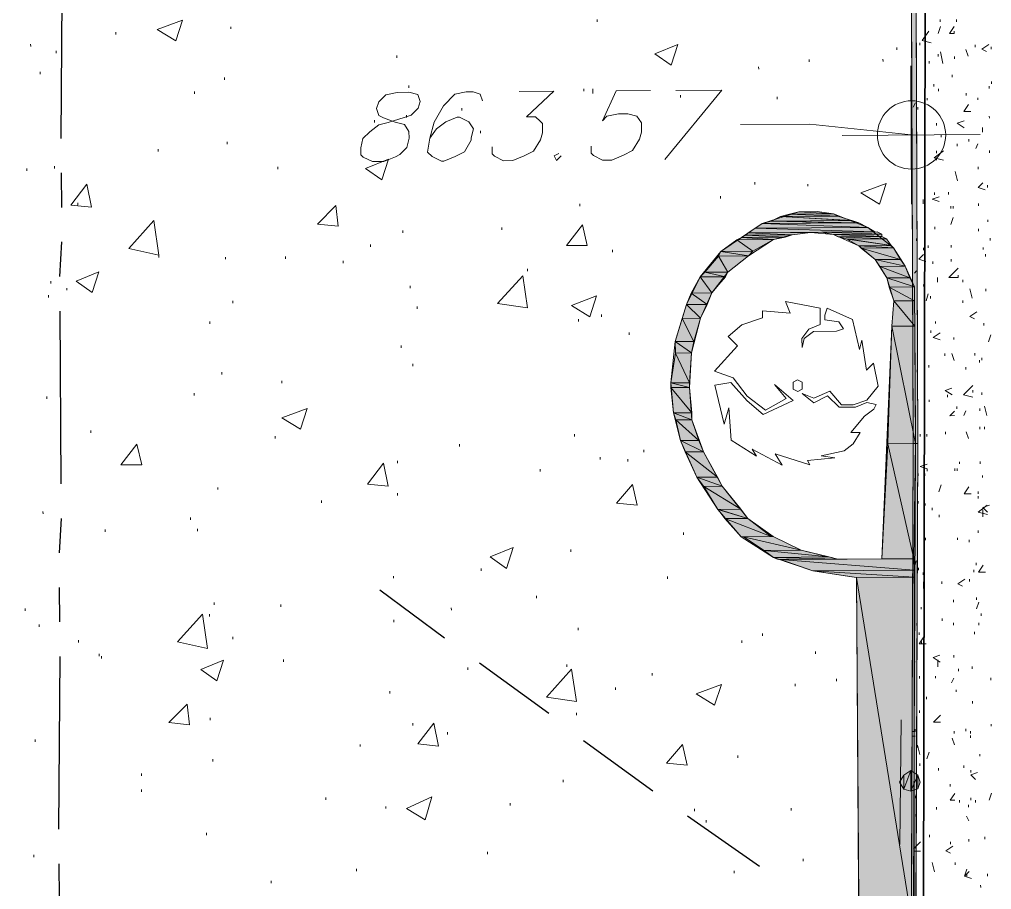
# Model space of a CAD drawing. Header units: inches. Extents: x -5728 to 15181, y 9834 to 15140.
# Drawn here: x 6350.4 to 6688, y 11766 to 12068.3 of the extents above; entities that cross this region are included whole.
import ezdxf

# ---------------------------------------------------------------- set-up
doc = ezdxf.new("R2010")
doc.units = ezdxf.units.IN
doc.header["$MEASUREMENT"] = 0
doc.linetypes.add('IMPORT-DASHEDX2 _4_', pattern=[0.1125, 0.075, -0.0375])
for name, color, linetype, lineweight in [('PDF_Geometry', 1, 'Continuous', 9), ('PDF_Solid Fills', 1, 'Continuous', 9), ('site plan converted for PDF_dwg', 1, 'Continuous', 9)]:
    doc.layers.add(name, color=color, linetype=linetype, lineweight=lineweight)

# ---------------------------------------------------------------- blocks, each defined once
blk = doc.blocks.new('site plan converted for PDF_dwg-1480341-SITE PLAN')
at = {"layer": 'PDF_Solid Fills'}
for points in [[(4530.52, 2041), (4532.12, 2041), (4532.92, 2338.6), (4531.32, 2338.6), (4530.53, 2045.22)], [(4527.32, 1740.2), (4528.92, 1740.2), (4532.12, 2041), (4530.52, 2041), (4527.96, 1799.89)]]:
    blk.add_hatch(color=147, dxfattribs=at).paths.add_polyline_path(points, flags=0)
at = {"layer": 'PDF_Solid Fills', "lineweight": 15}
for points in [[(4484.92, 2120.2), (4504.92, 2120.2), (4488.12, 2121)], [(4488.12, 2121), (4503.32, 2121), (4491.32, 2121.8)], [(4504.92, 2120.2), (4488.12, 2121), (4503.32, 2121)], [(4503.32, 2121), (4491.32, 2121.8), (4497.72, 2121.8)], [(4476.12, 2116.2), (4515.32, 2116.2), (4478.52, 2117.8)], [(4478.52, 2117.8), (4508.92, 2117.88), (4481.72, 2118.6)], [(4515.32, 2116.2), (4478.52, 2117.8), (4512.12, 2117.8)], [(4481.72, 2118.6), (4508.92, 2118.65), (4484.92, 2120.2)], [(4512.12, 2117.8), (4481.72, 2118.6), (4509.72, 2118.6)], [(4509.72, 2118.6), (4484.92, 2120.2), (4504.92, 2120.2), (4508.93, 2118.86)], [(4471.32, 2113), (4486.52, 2113), (4472.92, 2113.8)], [(4472.92, 2113.8), (4488.92, 2113.8), (4473.72, 2114.6)], [(4486.52, 2113), (4472.92, 2113.8), (4488.92, 2113.8)], [(4473.72, 2114.6), (4517.72, 2114.6), (4476.12, 2116.2)], [(4488.92, 2113.8), (4473.72, 2114.6), (4495.32, 2114.6)], [(4517.72, 2114.6), (4476.12, 2116.2), (4515.32, 2116.2)], [(4503.32, 2113.8), (4520.12, 2113.8), (4499.32, 2114.6)], [(4520.12, 2113.8), (4499.32, 2114.6), (4518.52, 2114.6)], [(4504.92, 2113), (4520.12, 2113), (4503.32, 2113.8)], [(4520.12, 2113), (4503.32, 2113.8), (4520.12, 2113.8)], [(4464.12, 2108.2), (4475.32, 2108.2), (4469.72, 2112.2)], [(4469.72, 2112.2), (4482.52, 2112.2), (4471.32, 2113)], [(4475.32, 2108.2), (4469.72, 2112.2), (4482.52, 2112.2)], [(4482.52, 2112.2), (4471.32, 2113), (4486.52, 2113)], [(4508.12, 2112.2), (4521.72, 2112.2), (4504.92, 2113)], [(4521.72, 2112.2), (4504.92, 2113), (4520.12, 2113)], [(4512.12, 2109.8), (4523.32, 2109.8), (4508.12, 2112.2), (4508.88, 2111.74)], [(4523.32, 2109.8), (4508.88, 2112.2), (4521.72, 2112.2)], [(4463.32, 2106.6), (4473.72, 2106.6), (4464.12, 2108.2), (4463.44, 2106.83)], [(4473.72, 2106.6), (4464.12, 2108.2), (4475.32, 2108.2)], [(4512.92, 2109), (4524.12, 2109), (4512.12, 2109.8)], [(4524.12, 2109), (4512.12, 2109.8), (4523.32, 2109.8)], [(4517.72, 2105), (4526.52, 2105), (4512.92, 2109)], [(4526.52, 2105), (4512.92, 2109), (4524.12, 2109)], [(4458.52, 2101), (4466.52, 2101), (4463.32, 2106.6)], [(4466.52, 2101), (4463.43, 2106.6), (4473.72, 2106.6)], [(4519.32, 2102.6), (4528.12, 2102.6), (4517.72, 2105)], [(4528.12, 2102.6), (4517.72, 2105), (4526.52, 2105)], [(4456.92, 2099.4), (4465.72, 2099.4), (4458.52, 2101)], [(4465.72, 2099.4), (4458.52, 2101), (4466.52, 2101)], [(4521.72, 2098.6), (4529.72, 2098.6), (4519.32, 2102.6)], [(4529.72, 2098.6), (4519.32, 2102.6), (4528.12, 2102.6)], [(4453.72, 2093.8), (4460.92, 2093.8), (4456.92, 2099.4)], [(4460.92, 2093.8), (4456.92, 2099.4), (4465.72, 2099.4), (4463.37, 2096.65)], [(4522.52, 2095.4), (4531.32, 2095.4), (4521.72, 2098.6)], [(4531.32, 2095.4), (4521.72, 2098.6), (4529.72, 2098.6)], [(4452.12, 2089.8), (4459.32, 2089.8), (4453.72, 2093.8)], [(4459.32, 2089.8), (4453.72, 2093.8), (4460.92, 2093.8)], [(4524.12, 2090.6), (4531.32, 2090.6), (4522.52, 2095.4)], [(4531.32, 2090.6), (4522.52, 2095.4), (4531.32, 2095.4)], [(4523.32, 2081.8), (4531.32, 2081.8), (4524.12, 2090.6)], [(4531.32, 2081.8), (4524.12, 2090.6), (4531.32, 2090.6)], [(4450.52, 2085), (4456.92, 2085), (4452.12, 2089.8)], [(4456.92, 2085), (4452.12, 2089.8), (4459.32, 2089.8)], [(4448.12, 2077), (4454.52, 2077), (4450.52, 2085)], [(4454.52, 2077), (4450.52, 2085), (4456.92, 2085)], [(4521.72, 2041), (4531.32, 2041), (4523.32, 2081.8), (4521.89, 2045.28)], [(4531.32, 2041), (4523.32, 2081.8), (4531.32, 2081.8), (4531.32, 2045.21)], [(4448.12, 2073), (4453.72, 2073), (4448.12, 2077)], [(4453.72, 2073), (4448.12, 2077), (4454.52, 2077)], [(4446.52, 2062.6), (4452.92, 2062.6), (4448.12, 2073)], [(4452.92, 2062.6), (4448.12, 2073), (4453.72, 2073)], [(4446.52, 2061), (4452.92, 2061), (4446.52, 2062.6)], [(4452.92, 2061), (4446.52, 2062.6), (4452.92, 2062.6)], [(4447.32, 2052.2), (4453.72, 2052.2), (4446.52, 2061)], [(4453.72, 2052.2), (4446.52, 2061), (4452.92, 2061)], [(4448.12, 2049.8), (4453.72, 2049.8), (4447.32, 2052.2)], [(4453.72, 2049.8), (4447.32, 2052.2), (4453.72, 2052.2)], [(4449.72, 2042.6), (4456.12, 2042.6), (4448.12, 2049.8), (4449.02, 2045.76)], [(4456.12, 2042.6), (4448.12, 2049.8), (4453.72, 2049.8), (4455.08, 2045.72)], [(4451.32, 2038.6), (4457.72, 2038.6), (4449.72, 2042.6)], [(4457.72, 2038.6), (4449.72, 2042.6), (4456.12, 2042.6)], [(4519.32, 2001), (4530.52, 2001), (4521.72, 2041)], [(4530.52, 2001), (4521.72, 2041), (4531.32, 2041)], [(4455.32, 2029.8), (4462.52, 2029.8), (4451.32, 2038.6)], [(4462.52, 2029.8), (4451.32, 2038.6), (4457.72, 2038.6)], [(4457.72, 2026.6), (4464.12, 2026.6), (4455.32, 2029.8)], [(4464.12, 2026.6), (4455.32, 2029.8), (4462.52, 2029.8), (4462.92, 2029.01)], [(4462.52, 2018.6), (4470.52, 2018.6), (4457.72, 2026.6)], [(4470.52, 2018.6), (4457.72, 2026.6), (4464.12, 2026.6)], [(4464.92, 2015.4), (4472.92, 2015.4), (4462.52, 2018.6), (4462.84, 2018.17)], [(4472.92, 2015.4), (4462.85, 2018.6), (4470.52, 2018.6)], [(4470.52, 2009), (4480.92, 2009), (4464.92, 2015.4)], [(4480.92, 2009), (4464.92, 2015.4), (4472.92, 2015.4)], [(4478.52, 2004.2), (4491.32, 2004.2), (4471.32, 2009)], [(4491.32, 2004.2), (4471.32, 2009), (4481.72, 2009)], [(4481.72, 2001.8), (4500.92, 2001.8), (4478.52, 2004.2)], [(4500.92, 2001.8), (4478.52, 2004.2), (4491.32, 2004.2)], [(4483.32, 2001), (4504.12, 2001), (4481.72, 2001.8)], [(4504.12, 2001), (4481.72, 2001.8), (4500.92, 2001.8)], [(4495.32, 1997), (4530.52, 1997), (4484.12, 2001)], [(4530.52, 1997), (4484.12, 2001), (4530.52, 2001)], [(4510.52, 1994.6), (4530.52, 1994.6), (4495.32, 1997), (4508.1, 1994.98)], [(4530.52, 1994.6), (4495.32, 1997), (4530.52, 1997)], [(4510.52, 1869.8), (4529.72, 1869.8), (4510.52, 1994.6), (4510.52, 1881.79)], [(4529.72, 1869.8), (4510.52, 1994.6), (4530.52, 1994.6), (4529.8, 1881.66)], [(4526.52, 1921), (4526.52, 1925.8), (4524.92, 1923.4)], [(4528.92, 1920.2), (4528.92, 1927.4), (4526.52, 1921)], [(4526.52, 1921), (4526.52, 1925.8), (4528.92, 1927.4)], [(4528.92, 1920.2), (4528.92, 1927.4), (4531.32, 1925.8)], [(4528.92, 1920.2), (4531.32, 1921), (4531.32, 1925.8)], [(4531.32, 1921), (4531.32, 1925.8), (4532.12, 1923.4)]]:
    blk.add_hatch(color=155, dxfattribs=at).paths.add_polyline_path(points, flags=0)
at = {"layer": 'PDF_Geometry', "color": 165, "lineweight": 25}
for p, q in [((4235.32, 2149), (4236.12, 2209)), ((4235.32, 2125), (4235.32, 2137)), ((4234.52, 2101), (4235.32, 2113)), ((4234.52, 2029), (4234.52, 2089)), ((4233.72, 2005), (4234.52, 2017)), ((4233.72, 1981), (4233.72, 1993)), ((4344.92, 1991.4), (4367.32, 1974.6)), ((4232.92, 1909), (4233.72, 1969)), ((4379.32, 1965.8), (4403.32, 1948.2)), ((4415.32, 1938.6), (4439.32, 1921)), ((4451.32, 1912.2), (4476.12, 1894.6)), ((4232.92, 1885), (4232.92, 1897))]:
    blk.add_line(p, q, dxfattribs=at)
at = {"layer": 'PDF_Geometry', "color": 155, "lineweight": 15}
for p, q in [((4421.72, 2189), (4421.72, 2188.2)), ((4540.92, 2188.2), (4540.92, 2187.4)), ((4546.52, 2188.2), (4546.52, 2187.4)), ((4254.52, 2185.8), (4254.52, 2185)), ((4294.52, 2187.4), (4294.52, 2186.6)), ((4540.12, 2183.4), (4540.92, 2185.8)), ((4224.92, 2181.8), (4224.92, 2181)), ((4233.72, 2179.4), (4233.72, 2178.6)), ((4525.72, 2178.6), (4525.72, 2177.8)), ((4533.72, 2180.2), (4533.72, 2179.4)), ((4552.92, 2179.4), (4552.92, 2178.6)), ((4558.52, 2178.6), (4558.52, 2177.8)), ((4352.12, 2177), (4352.12, 2176.2)), ((4495.32, 2174.6), (4495.32, 2173.8)), ((4520.92, 2174.6), (4520.92, 2173.8)), ((4540.12, 2176.2), (4540.12, 2175.4)), ((4541.72, 2173), (4540.92, 2177)), ((4545.72, 2175.4), (4545.72, 2174.6)), ((4550.52, 2175.4), (4549.72, 2177.8)), ((4228.12, 2172.2), (4228.12, 2171.4)), ((4477.72, 2172.2), (4477.72, 2171.4)), ((4530.52, 2124.2), (4530.52, 2172.2)), ((4536.92, 2173.8), (4536.92, 2173)), ((4292.12, 2169.8), (4292.12, 2169)), ((4544.92, 2169), (4544.92, 2168.2)), ((4281.72, 2165), (4281.72, 2164.2)), ((4356.12, 2166.6), (4356.12, 2165.8)), ((4416.92, 2165), (4416.92, 2164.2)), ((4538.52, 2165.8), (4538.52, 2165)), ((4557.72, 2165), (4557.72, 2164.2)), ((4558.52, 2166.6), (4558.52, 2165.8)), ((4450.52, 2162.6), (4450.52, 2161.8)), ((4484.12, 2161.8), (4484.12, 2161)), ((4536.12, 2161), (4536.12, 2160.2)), ((4540.12, 2164.2), (4540.12, 2163.4)), ((4549.72, 2162.6), (4549.72, 2161.8)), ((4553.72, 2161), (4553.72, 2160.2)), ((4374.52, 2158.6), (4374.52, 2157.8)), ((4531.32, 2157.8), (4532.12, 2159.4)), ((4532.92, 2157.8), (4532.92, 2157)), ((4344.12, 2154.6), (4344.12, 2153.8)), ((4355.32, 2156.2), (4355.32, 2155.4)), ((4557.72, 2154.6), (4557.72, 2153.8)), ((4539.32, 2152.2), (4539.32, 2151.4)), ((4380.92, 2150.6), (4380.92, 2149.8)), ((4506.52, 2148.2), (4554.52, 2148.2)), ((4540.92, 2148.2), (4540.92, 2147.4)), ((4555.32, 2149), (4555.32, 2150.6)), ((4268.92, 2145), (4268.92, 2144.2)), ((4292.92, 2147.4), (4292.92, 2146.6)), ((4546.52, 2145), (4546.52, 2144.2)), ((4550.52, 2146.6), (4550.52, 2145.8)), ((4552.92, 2143.4), (4553.72, 2145)), ((4539.32, 2142.6), (4539.32, 2141.8)), ((4557.72, 2142.6), (4557.72, 2141.8)), ((4223.32, 2138.6), (4223.32, 2137.8)), ((4232.92, 2139.4), (4232.92, 2138.6)), ((4310.52, 2138.6), (4310.52, 2137.8)), ((4539.32, 2140.2), (4539.32, 2139.4)), ((4546.52, 2132.2), (4545.72, 2135.4)), ((4553.72, 2137), (4553.72, 2136.2)), ((4476.12, 2132.2), (4476.12, 2131.4)), ((4494.52, 2131.4), (4494.52, 2130.6)), ((4556.92, 2130.6), (4556.92, 2129.8)), ((4464.12, 2127.4), (4464.12, 2126.6)), ((4538.52, 2128.2), (4538.52, 2127.4)), ((4543.32, 2128.2), (4543.32, 2127.4)), ((4240.92, 2126.6), (4240.92, 2125.8)), ((4415.32, 2125), (4415.32, 2124.2)), ((4534.52, 2124.2), (4534.52, 2125.8)), ((4553.72, 2124.2), (4553.72, 2123.4)), ((4544.12, 2123.4), (4544.12, 2122.6)), ((4544.92, 2123.4), (4544.92, 2122.6)), ((4544.12, 2117), (4544.92, 2119.4)), ((4556.92, 2118.6), (4556.92, 2117.8)), ((4353.72, 2116.2), (4353.72, 2115.4)), ((4388.12, 2117), (4388.12, 2116.2)), ((4538.52, 2116.2), (4538.52, 2115.4)), ((4553.72, 2115.4), (4553.72, 2114.6)), ((4342.52, 2111.4), (4342.52, 2110.6)), ((4532.12, 2112.2), (4532.12, 2111.4)), ((4557.72, 2112.2), (4557.72, 2111.4)), ((4292.12, 2107.4), (4292.12, 2106.6)), ((4312.92, 2107.4), (4312.92, 2106.6)), ((4426.52, 2109), (4426.52, 2108.2)), ((4534.52, 2109), (4534.52, 2108.2)), ((4536.12, 2109.8), (4536.12, 2109)), ((4544.12, 2109.8), (4544.12, 2109)), ((4555.32, 2109), (4555.32, 2108.2)), ((4332.92, 2105.8), (4332.92, 2105)), ((4537.72, 2104.2), (4537.72, 2103.4)), ((4544.12, 2105), (4544.12, 2104.2)), ((4556.12, 2106.6), (4556.12, 2105.8)), ((4396.92, 2102.6), (4396.92, 2101.8)), ((4531.32, 2100.2), (4532.12, 2101)), ((4231.32, 2099.4), (4231.32, 2098.6)), ((4236.92, 2097), (4236.92, 2096.2)), ((4356.12, 2097), (4356.12, 2096.2)), ((4539.32, 2097), (4539.32, 2098.6)), ((4548.12, 2097.8), (4548.12, 2097)), ((4230.52, 2094.6), (4230.52, 2093.8)), ((4534.52, 2096.2), (4534.52, 2095.4)), ((4551.32, 2091.4), (4550.52, 2094.6)), ((4556.12, 2094.6), (4556.12, 2093.8)), ((4294.52, 2092.2), (4294.52, 2091.4)), ((4535.32, 2090.6), (4536.12, 2093)), ((4536.92, 2092.2), (4536.92, 2091.4)), ((4548.12, 2090.6), (4548.12, 2089.8)), ((4358.52, 2089.8), (4358.52, 2089)), ((4286.52, 2085), (4286.52, 2084.2)), ((4414.52, 2085), (4414.52, 2084.2)), ((4422.52, 2086.6), (4422.52, 2085.8)), ((4538.52, 2083.4), (4538.52, 2082.6)), ((4432.12, 2080.2), (4432.12, 2079.4)), ((4536.92, 2080.2), (4536.92, 2079.4)), ((4555.32, 2082.6), (4555.32, 2081.8)), ((4544.92, 2077.8), (4544.92, 2077)), ((4556.92, 2076.2), (4557.72, 2078.6)), ((4352.92, 2076.2), (4352.92, 2075.4)), ((4356.92, 2069.8), (4356.92, 2069)), ((4541.72, 2072.2), (4541.72, 2071.4)), ((4544.92, 2069.8), (4544.12, 2072.2)), ((4552.12, 2072.2), (4552.12, 2071.4)), ((4553.72, 2069.8), (4553.72, 2069)), ((4554.52, 2070.6), (4554.52, 2069.8)), ((4290.52, 2067.4), (4290.52, 2066.6)), ((4532.12, 2066.6), (4532.12, 2065.8)), ((4536.12, 2068.2), (4536.12, 2067.4)), ((4548.92, 2067.4), (4548.92, 2066.6)), ((4311.32, 2064.2), (4311.32, 2063.4)), ((4280.92, 2060.2), (4280.92, 2059.4)), ((4229.72, 2059.4), (4229.72, 2058.6)), ((4542.52, 2057.8), (4542.52, 2057)), ((4551.32, 2059.4), (4551.32, 2058.6)), ((4554.52, 2058.6), (4554.52, 2057.8)), ((4534.52, 2053.8), (4534.52, 2053)), ((4536.12, 2056.2), (4536.12, 2055.4)), ((4545.72, 2053.8), (4545.72, 2053)), ((4553.72, 2053), (4553.72, 2052.2)), ((4556.12, 2050.6), (4555.32, 2053.8)), ((4548.12, 2050.6), (4548.92, 2052.2)), ((4244.92, 2047.4), (4244.92, 2046.6)), ((4553.72, 2046.6), (4553.72, 2045.8)), ((4555.32, 2046.6), (4555.32, 2045.8)), ((4308.92, 2045), (4308.92, 2044.2)), ((4412.92, 2045), (4412.92, 2044.2)), ((4532.92, 2044.2), (4532.92, 2043.4)), ((4535.32, 2044.2), (4535.32, 2043.4)), ((4541.72, 2045), (4541.72, 2044.2)), ((4549.72, 2042.6), (4548.92, 2045)), ((4372.92, 2041.8), (4372.92, 2041)), ((4436.92, 2039.4), (4436.92, 2038.6)), ((4351.32, 2036.2), (4351.32, 2035.4)), ((4421.72, 2037), (4421.72, 2036.2)), ((4431.32, 2036.2), (4431.32, 2035.4)), ((4400.92, 2033), (4400.92, 2032.2)), ((4546.52, 2034.6), (4546.52, 2033.8)), ((4553.72, 2034.6), (4553.72, 2033.8)), ((4532.12, 2030.6), (4532.12, 2029.8)), ((4534.52, 2030.6), (4534.52, 2029.8)), ((4544.92, 2032.2), (4544.92, 2031.4)), ((4545.72, 2032.2), (4545.72, 2031.4)), ((4554.52, 2029.8), (4554.52, 2029)), ((4288.92, 2027.4), (4288.92, 2026.6)), ((4539.32, 2024.2), (4540.12, 2026.6)), ((4324.92, 2022.6), (4324.92, 2021.8)), ((4351.32, 2025), (4351.32, 2024.2)), ((4552.92, 2024.2), (4552.92, 2023.4)), ((4552.92, 2022.6), (4552.92, 2021.8)), ((4228.12, 2019.4), (4228.12, 2018.6)), ((4532.12, 2021), (4532.12, 2020.2)), ((4534.52, 2020.2), (4534.52, 2019.4)), ((4279.32, 2017), (4279.32, 2016.2)), ((4536.92, 2018.6), (4536.92, 2017.8)), ((4539.32, 2016.2), (4539.32, 2015.4)), ((4554.52, 2015.4), (4554.52, 2017.8)), ((4249.72, 2013), (4249.72, 2012.2)), ((4281.72, 2013), (4281.72, 2012.2)), ((4450.52, 2010.6), (4450.52, 2009.8)), ((4552.92, 2010.6), (4552.92, 2009.8)), ((4534.52, 2008.2), (4534.52, 2007.4)), ((4545.72, 2008.2), (4545.72, 2007.4)), ((4549.72, 2007.4), (4549.72, 2006.6)), ((4411.32, 2005), (4411.32, 2004.2)), ((4530.52, 1997.8), (4531.32, 2000.2)), ((4552.12, 1999.4), (4552.12, 1998.6)), ((4349.72, 1996.2), (4349.72, 1995.4)), ((4380.12, 1998.6), (4380.12, 1997.8)), ((4532.12, 1997.8), (4532.12, 1997)), ((4533.72, 1996.2), (4533.72, 1995.4)), ((4551.32, 1997), (4551.32, 1996.2)), ((4444.92, 1995.4), (4444.92, 1994.6)), ((4533.72, 1990.6), (4533.72, 1993)), ((4549.72, 1993.8), (4549.72, 1993)), ((4399.32, 1989), (4399.32, 1988.2)), ((4221.72, 1985.8), (4221.72, 1985)), ((4287.32, 1987.4), (4287.32, 1986.6)), ((4310.52, 1986.6), (4310.52, 1985.8)), ((4544.12, 1986.6), (4544.12, 1985.8)), ((4552.12, 1987.4), (4552.12, 1986.6)), ((4552.12, 1983.4), (4552.92, 1985.8)), ((4285.72, 1983.4), (4285.72, 1982.6)), ((4369.72, 1985), (4369.72, 1984.2)), ((4532.92, 1984.2), (4532.92, 1983.4)), ((4226.52, 1980.2), (4226.52, 1979.4)), ((4349.72, 1981), (4349.72, 1980.2)), ((4531.32, 1978.6), (4531.32, 1977.8)), ((4540.12, 1980.2), (4540.12, 1979.4)), ((4544.12, 1978.6), (4544.12, 1977.8)), ((4552.92, 1978.6), (4552.92, 1977.8)), ((4553.72, 1981.8), (4553.72, 1981)), ((4293.72, 1975.4), (4293.72, 1974.6)), ((4413.72, 1977.8), (4413.72, 1977)), ((4477.72, 1975.4), (4477.72, 1974.6)), ((4532.12, 1975.4), (4532.12, 1974.6)), ((4551.32, 1975.4), (4551.32, 1974.6)), ((4240.12, 1974.6), (4240.12, 1973.8)), ((4470.52, 1973), (4470.52, 1972.2)), ((4532.92, 1972.2), (4532.92, 1971.4)), ((4247.32, 1969.8), (4247.32, 1969)), ((4248.12, 1969), (4248.12, 1968.2)), ((4496.12, 1969), (4496.12, 1968.2)), ((4311.32, 1967.4), (4311.32, 1966.6)), ((4530.52, 1965.8), (4530.52, 1965)), ((4538.52, 1963.4), (4538.52, 1965.8)), ((4544.12, 1967.4), (4544.12, 1966.6)), ((4375.32, 1964.2), (4375.32, 1963.4)), ((4409.72, 1965), (4409.72, 1964.2)), ((4439.32, 1961.8), (4439.32, 1961)), ((4545.72, 1962.6), (4545.72, 1961.8)), ((4550.52, 1963.4), (4550.52, 1962.6)), ((4503.32, 1959.4), (4503.32, 1958.6)), ((4532.12, 1960.2), (4532.12, 1959.4)), ((4537.72, 1960.2), (4537.72, 1959.4)), ((4543.32, 1957.8), (4544.12, 1959.4)), ((4556.92, 1959.4), (4556.92, 1958.6)), ((4348.12, 1956.2), (4348.12, 1955.4)), ((4426.52, 1957), (4426.52, 1956.2)), ((4488.92, 1957.8), (4488.92, 1957)), ((4544.92, 1955.4), (4544.92, 1954.6)), ((4534.52, 1953), (4534.52, 1952.2)), ((4550.52, 1951.4), (4550.52, 1950.6)), ((4285.72, 1947.4), (4285.72, 1946.6)), ((4356.12, 1945), (4356.12, 1944.2)), ((4412.92, 1948.2), (4412.92, 1947.4)), ((4524.92, 1901.8), (4525.72, 1945)), ((4532.12, 1948.2), (4532.12, 1947.4)), ((4368.12, 1941.8), (4368.12, 1941)), ((4548.12, 1941.8), (4548.12, 1941)), ((4556.92, 1943.4), (4556.92, 1942.6)), ((4224.92, 1940.2), (4224.92, 1939.4)), ((4529.72, 1939.4), (4530.52, 1939.4)), ((4544.12, 1936.2), (4543.32, 1938.6)), ((4544.12, 1941), (4544.12, 1940.2)), ((4549.72, 1941), (4549.72, 1940.2)), ((4549.72, 1939.4), (4549.72, 1938.6)), ((4337.72, 1937.8), (4337.72, 1937)), ((4286.52, 1933), (4286.52, 1932.2)), ((4468.92, 1933), (4468.92, 1932.2)), ((4534.52, 1931.4), (4535.32, 1933.8)), ((4552.92, 1933), (4552.92, 1932.2)), ((4261.72, 1928.2), (4261.72, 1927.4)), ((4532.12, 1929.8), (4532.12, 1929)), ((4538.52, 1928.2), (4538.52, 1927.4)), ((4547.32, 1929), (4547.32, 1928.2)), ((4408.12, 1925), (4408.12, 1924.2)), ((4549.72, 1927.4), (4549.72, 1926.6)), ((4261.72, 1922.6), (4261.72, 1921.8)), ((4531.32, 1924.2), (4531.32, 1923.4)), ((4542.52, 1922.6), (4542.52, 1921.8)), ((4325.72, 1919.4), (4325.72, 1918.6)), ((4530.52, 1918.6), (4530.52, 1917.8)), ((4556.12, 1917), (4556.92, 1919.4)), ((4346.52, 1916.2), (4346.52, 1915.4)), ((4389.72, 1917), (4389.72, 1916.2)), ((4453.72, 1914.6), (4453.72, 1913.8)), ((4487.32, 1914.6), (4487.32, 1913.8)), ((4537.72, 1914.6), (4537.72, 1913.8)), ((4545.72, 1917), (4545.72, 1916.2)), ((4548.92, 1915.4), (4548.92, 1914.6)), ((4549.72, 1917.8), (4549.72, 1917)), ((4551.32, 1917), (4551.32, 1916.2)), ((4530.52, 1912.2), (4530.52, 1911.4)), ((4548.92, 1909.8), (4548.12, 1911.4)), ((4457.72, 1910.6), (4457.72, 1909.8)), ((4284.12, 1907.4), (4284.12, 1906.6)), ((4535.32, 1905), (4535.32, 1904.2)), ((4529.72, 1900.2), (4532.12, 1902.6)), ((4530.52, 1901), (4530.52, 1900.2)), ((4542.52, 1902.6), (4542.52, 1901.8)), ((4548.92, 1903.4), (4548.92, 1902.6)), ((4554.52, 1904.2), (4554.52, 1903.4)), ((4224.12, 1900.2), (4224.12, 1899.4)), ((4381.72, 1900.2), (4381.72, 1899.4)), ((4529.72, 1899.4), (4532.12, 1899.4)), ((4336.12, 1894.6), (4336.12, 1893.8)), ((4491.32, 1897), (4491.32, 1896.2)), ((4536.92, 1892.2), (4536.12, 1895.4)), ((4544.12, 1895.4), (4544.12, 1894.6)), ((4467.32, 1893), (4467.32, 1892.2)), ((4547.32, 1890.6), (4548.12, 1893)), ((4548.12, 1891.4), (4548.12, 1890.6)), ((4555.32, 1891.4), (4555.32, 1890.6)), ((4306.52, 1890.6), (4306.52, 1889.8)), ((4529.72, 1889), (4529.72, 1888.2)), ((4532.92, 1888.2), (4532.92, 1887.4)), ((4552.92, 1887.4), (4552.92, 1886.6))]:
    blk.add_line(p, q, dxfattribs=at)
at = {"layer": 'PDF_Geometry', "color": 157, "lineweight": 35, "flags": 128}
blk.add_lwpolyline([(1834.52, 362.6), (4520.12, 325), (4553.72, 4365.8), (4155.32, 4561), (679.32, 1833.8)], close=True, dxfattribs=at)
at = {"layer": 'PDF_Geometry', "color": 147, "flags": 128}
for points in [[(4530.52, 2041), (4532.12, 2041), (4532.92, 2338.6), (4531.32, 2338.6)], [(4527.32, 1740.2), (4528.92, 1740.2), (4532.12, 2041), (4530.52, 2041)]]:
    blk.add_lwpolyline(points, close=True, dxfattribs=at)
at = {"layer": 'PDF_Geometry', "color": 155, "lineweight": 15, "flags": 128}
for points in [[(4277.72, 2189.8), (4275.32, 2182.6), (4268.92, 2186.6)], [(4449.72, 2180.2), (4447.32, 2173), (4441.72, 2177)], [(4352.12, 2164.2), (4348.12, 2163.4), (4345.72, 2161), (4344.92, 2158.6), (4345.72, 2156.2), (4347.32, 2155.4), (4351.32, 2153.8), (4354.52, 2153), (4356.12, 2150.6), (4356.12, 2148.2), (4355.32, 2145), (4352.92, 2142.6), (4351.32, 2141.8), (4347.32, 2140.2), (4343.32, 2140.2), (4340.12, 2141.8), (4339.32, 2142.6), (4339.32, 2145), (4340.12, 2148.2), (4342.52, 2150.6), (4345.72, 2153), (4348.92, 2153.8), (4354.52, 2155.4), (4356.92, 2156.2), (4359.32, 2158.6), (4360.12, 2161), (4359.32, 2163.4), (4356.12, 2164.2)], [(4348.92, 2141), (4346.52, 2133.8), (4340.92, 2137.8)], [(4244.12, 2133), (4245.72, 2125), (4238.52, 2125.8)], [(4521.72, 2131.4), (4519.32, 2124.2), (4512.92, 2128.2)], [(4330.52, 2125), (4331.32, 2117.8), (4324.12, 2118.6)], [(4416.12, 2117.8), (4417.72, 2110.6), (4410.52, 2110.6)], [(4523.32, 2081.8), (4524.12, 2090.6), (4521.72, 2098.6), (4517.72, 2105), (4512.12, 2109.8), (4503.32, 2113.8), (4495.32, 2114.6), (4488.92, 2113.8), (4482.52, 2112.2), (4473.72, 2106.6), (4466.52, 2101), (4460.92, 2093.8), (4456.92, 2085), (4453.72, 2073), (4452.92, 2061), (4453.72, 2049.8), (4457.72, 2038.6), (4464.12, 2026.6), (4472.92, 2015.4), (4481.72, 2009), (4491.32, 2004.2), (4504.12, 2001), (4519.32, 2001)], [(4248.12, 2102.6), (4245.72, 2095.4), (4240.12, 2099.4)], [(4396.92, 2089), (4386.52, 2090.6), (4395.32, 2100.2)], [(4420.92, 2093), (4418.52, 2085.8), (4412.12, 2089.8)], [(4503.32, 2036.2), (4498.52, 2037), (4506.52, 2038.6), (4509.72, 2041), (4512.12, 2045), (4508.92, 2045), (4513.72, 2050.6), (4516.92, 2053), (4517.72, 2054.6), (4514.52, 2055.4), (4510.52, 2053.8), (4504.92, 2053.8), (4500.92, 2057.8), (4496.12, 2055.4), (4492.12, 2058.6), (4496.12, 2057), (4501.72, 2059.4), (4505.72, 2054.6), (4509.72, 2054.6), (4514.52, 2056.2), (4518.52, 2061), (4516.92, 2069), (4514.52, 2066.6), (4512.92, 2077), (4512.12, 2073.8), (4509.72, 2084.2), (4500.92, 2088.2), (4500.12, 2085.8), (4500.12, 2084.2), (4504.92, 2083.4), (4506.52, 2081), (4504.12, 2080.2), (4496.12, 2080.2), (4492.92, 2077.8), (4492.12, 2074.6), (4492.12, 2077.8), (4494.52, 2081), (4498.52, 2082.6), (4498.52, 2088.2), (4486.52, 2090.6), (4488.12, 2086.6), (4478.52, 2087.4), (4478.52, 2085), (4471.32, 2082.6), (4466.52, 2078.6), (4469.72, 2075.4), (4461.72, 2066.6), (4468.12, 2064.2), (4472.92, 2057.8), (4479.32, 2053), (4486.52, 2057), (4482.52, 2061.8), (4488.92, 2056.2), (4478.52, 2051.4), (4472.92, 2056.2), (4467.32, 2062.6), (4461.72, 2061.8), (4464.92, 2048.2), (4466.52, 2053.8), (4467.32, 2042.6), (4476.12, 2037), (4474.52, 2039.4), (4484.92, 2033.8), (4482.52, 2037.8), (4494.52, 2033.8), (4493.72, 2035.4)], [(4492.12, 2061), (4492.12, 2062.6), (4490.52, 2063.4), (4488.92, 2062.6), (4488.92, 2060.2), (4490.52, 2059.4), (4492.12, 2060.2)], [(4320.12, 2054.6), (4317.72, 2047.4), (4311.32, 2051.4)], [(4260.92, 2042.6), (4262.52, 2035.4), (4255.32, 2035.4)], [(4346.52, 2035.4), (4348.12, 2027.4), (4340.92, 2028.2)], [(4432.92, 2027.4), (4434.52, 2020.2), (4427.32, 2021)], [(4391.32, 2005.8), (4388.92, 1998.6), (4383.32, 2002.6)], [(4540.12, 1992.2), (4540.12, 1993)], [(4284.92, 1971.4), (4274.52, 1973.8), (4283.32, 1983.4)], [(4290.52, 1967.4), (4288.12, 1960.2), (4282.52, 1964.2)], [(4412.92, 1952.2), (4402.52, 1953.8), (4411.32, 1963.4)], [(4463.32, 1957.8), (4460.92, 1950.6), (4454.52, 1954.6)], [(4277.72, 1952.2), (4278.52, 1945), (4271.32, 1945.8)], [(4363.32, 1945), (4364.92, 1937), (4357.72, 1937.8)], [(4449.72, 1937), (4451.32, 1929.8), (4444.12, 1930.6)], [(4532.12, 1923.4), (4531.32, 1925.8), (4528.92, 1927.4), (4526.52, 1925.8), (4524.92, 1923.4), (4526.52, 1921), (4528.92, 1920.2), (4531.32, 1921)], [(4362.52, 1919.4), (4360.12, 1911.4), (4353.72, 1915.4)]]:
    blk.add_lwpolyline(points, close=True, dxfattribs=at)
for points in [[(4545.72, 2184.2), (4545.72, 2183.4), (4544.12, 2183.4), (4545.72, 2185.8)], [(4537.72, 2180.2), (4534.52, 2181), (4536.92, 2184.2)], [(4556.92, 2177), (4555.32, 2177.8), (4557.72, 2179.4)], [(4420.12, 2165), (4420.12, 2164.2), (4420.12, 2163.4)], [(4381.72, 2161), (4380.92, 2163.4), (4378.52, 2164.2), (4376.12, 2164.2), (4372.12, 2163.4), (4368.12, 2159.4), (4364.92, 2153.8), (4363.32, 2148.2), (4362.52, 2143.4), (4364.12, 2141.8), (4367.32, 2140.2), (4368.12, 2140.2), (4372.12, 2141.8), (4375.32, 2143.4), (4377.72, 2147.4), (4377.72, 2148.2), (4378.52, 2151.4), (4376.92, 2153.8), (4373.72, 2155.4), (4372.92, 2155.4), (4368.92, 2153.8), (4365.72, 2151.4), (4363.32, 2148.2)], [(4394.52, 2164.2), (4406.52, 2164.2), (4396.92, 2155.4), (4400.12, 2155.4), (4401.72, 2153.8), (4402.52, 2153), (4402.52, 2149.8), (4401.72, 2147.4), (4399.32, 2143.4), (4396.12, 2141.8), (4392.12, 2140.2), (4388.92, 2140.2), (4385.72, 2141.8), (4384.92, 2142.6), (4384.92, 2145)], [(4440.12, 2164.2), (4428.12, 2164.2), (4423.32, 2153.8), (4424.92, 2155.4), (4428.92, 2156.2), (4432.12, 2156.2), (4435.32, 2155.4), (4436.92, 2153), (4436.92, 2149.8), (4436.12, 2147.4), (4433.72, 2143.4), (4430.52, 2141.8), (4426.52, 2140.2), (4423.32, 2140.2), (4420.12, 2141.8), (4419.32, 2142.6), (4419.32, 2145)], [(4448.92, 2164.2), (4464.92, 2164.2), (4444.92, 2140.2)], [(4551.32, 2156.2), (4548.92, 2156.2), (4550.52, 2158.6)], [(4530.52, 2148.2), (4495.32, 2152.2), (4471.32, 2152.2)], [(4548.92, 2150.6), (4546.52, 2152.2), (4548.92, 2153)], [(4408.12, 2142.6), (4406.52, 2141.8), (4407.32, 2140.2), (4408.92, 2141.8)], [(4541.72, 2139.4), (4538.52, 2140.2), (4541.72, 2142.6)], [(4556.12, 2129), (4553.72, 2129.8), (4555.32, 2131.4)], [(4540.12, 2125), (4537.72, 2125.8), (4540.12, 2126.6)], [(4510.52, 1869.8), (4510.52, 1994.6), (4495.32, 1997), (4481.72, 2001.8), (4470.52, 2009), (4462.52, 2018.6), (4455.32, 2029.8), (4449.72, 2042.6), (4447.32, 2052.2), (4446.52, 2062.6), (4448.12, 2077), (4452.12, 2089.8), (4456.92, 2099.4), (4464.12, 2108.2), (4478.52, 2117.8), (4491.32, 2121.8), (4503.32, 2121), (4515.32, 2116.2), (4524.12, 2109), (4528.12, 2102.6), (4531.32, 2095.4), (4531.32, 2041), (4528.12, 1754.6)], [(4268.92, 2108.2), (4258.52, 2110.6), (4267.32, 2120.2), (4268.92, 2108.2), (4268.92, 2107.4)], [(4535.32, 2104.2), (4532.92, 2105), (4534.52, 2106.6)], [(4546.52, 2099.4), (4546.52, 2098.6), (4543.32, 2098.6), (4546.52, 2101.8)], [(4552.12, 2084.2), (4550.52, 2085), (4552.92, 2086.6)], [(4540.12, 2077), (4537.72, 2077.8), (4540.12, 2079.4)], [(4544.12, 2057.8), (4541.72, 2059.4), (4544.12, 2060.2)], [(4551.32, 2057), (4548.12, 2057.8), (4551.32, 2061)], [(4544.92, 2050.6), (4543.32, 2050.6), (4544.92, 2052.2)], [(4535.32, 2031.4), (4535.32, 2032.2), (4532.92, 2033), (4535.32, 2033.8)], [(4550.52, 2023.4), (4548.12, 2023.4), (4549.72, 2025.8)], [(4556.12, 2016.2), (4552.92, 2017), (4556.12, 2019.4)], [(4556.12, 2017), (4554.52, 2018.6), (4556.92, 2019.4)], [(4555.32, 1996.2), (4552.92, 1996.2), (4554.52, 1998.6)], [(4547.32, 1991.4), (4545.72, 1992.2), (4548.12, 1993.8)], [(4534.52, 1971.4), (4532.12, 1971.4), (4533.72, 1973.8)], [(4539.32, 1965), (4536.92, 1966.6), (4539.32, 1967.4)], [(4539.32, 1944.2), (4536.92, 1944.2), (4539.32, 1946.6)], [(4529.72, 1941), (4530.52, 1941), (4530.52, 1941.8)], [(4532.12, 1933), (4531.32, 1936.2), (4531.32, 1935.4)], [(4551.32, 1924.2), (4549.72, 1925.8), (4552.12, 1926.6)], [(4544.12, 1917), (4542.52, 1917), (4544.12, 1919.4)], [(4542.52, 1898.6), (4540.92, 1899.4), (4543.32, 1901)], [(4549.72, 1889.8), (4547.32, 1890.6), (4548.92, 1892.2)]]:
    blk.add_lwpolyline(points, dxfattribs=at)
at = {"layer": 'PDF_Geometry', "color": 155, "lineweight": 15}
blk.add_circle((4530.65, 2148.2), 11.87, dxfattribs=at)
at = {"layer": 'PDF_Solid Fills', "color": 147}
for p, q in [((4531.32, 2338.6), (4530.53, 2045.22)), ((4532.12, 2041), (4532.92, 2338.6)), ((4530.53, 2045.22), (4530.52, 2041)), ((4530.52, 2041), (4527.96, 1799.89)), ((4528.92, 1740.2), (4532.12, 2041)), ((4532.12, 2041), (4530.52, 2041)), ((4530.52, 2041), (4532.12, 2041))]:
    blk.add_line(p, q, dxfattribs=at)
at = {"layer": 'PDF_Solid Fills', "color": 155, "lineweight": 15}
for p, q in [((4488.12, 2121), (4484.92, 2120.2)), ((4491.32, 2121.8), (4488.12, 2121)), ((4488.12, 2121), (4503.32, 2121)), ((4504.92, 2120.2), (4488.12, 2121)), ((4504.92, 2120.2), (4488.12, 2121)), ((4488.12, 2121), (4503.32, 2121)), ((4503.32, 2121), (4491.32, 2121.8)), ((4503.32, 2121), (4491.32, 2121.8)), ((4491.32, 2121.8), (4497.72, 2121.8)), ((4497.72, 2121.8), (4503.32, 2121)), ((4503.32, 2121), (4504.92, 2120.2)), ((4478.52, 2117.8), (4476.12, 2116.2)), ((4481.72, 2118.6), (4478.52, 2117.8)), ((4478.52, 2117.8), (4508.92, 2117.88)), ((4515.32, 2116.2), (4478.52, 2117.8)), ((4515.32, 2116.2), (4478.52, 2117.8)), ((4478.52, 2117.8), (4512.12, 2117.8)), ((4484.92, 2120.2), (4481.72, 2118.6)), ((4481.72, 2118.6), (4508.92, 2118.65)), ((4508.92, 2117.88), (4481.72, 2118.6)), ((4512.12, 2117.8), (4481.72, 2118.6)), ((4481.72, 2118.6), (4509.72, 2118.6)), ((4484.92, 2120.2), (4504.92, 2120.2)), ((4508.92, 2118.65), (4484.92, 2120.2)), ((4509.72, 2118.6), (4484.92, 2120.2)), ((4484.92, 2120.2), (4504.92, 2120.2)), ((4504.92, 2120.2), (4508.93, 2118.86)), ((4508.93, 2118.86), (4509.72, 2118.6)), ((4509.72, 2118.6), (4512.12, 2117.8)), ((4512.12, 2117.8), (4515.32, 2116.2)), ((4472.92, 2113.8), (4471.32, 2113)), ((4473.72, 2114.6), (4472.92, 2113.8)), ((4472.92, 2113.8), (4488.92, 2113.8)), ((4486.52, 2113), (4472.92, 2113.8)), ((4486.52, 2113), (4472.92, 2113.8)), ((4472.92, 2113.8), (4488.92, 2113.8)), ((4476.12, 2116.2), (4473.72, 2114.6)), ((4473.72, 2114.6), (4517.72, 2114.6)), ((4488.92, 2113.8), (4473.72, 2114.6)), ((4488.92, 2113.8), (4473.72, 2114.6)), ((4473.72, 2114.6), (4495.32, 2114.6)), ((4476.12, 2116.2), (4515.32, 2116.2)), ((4517.72, 2114.6), (4476.12, 2116.2)), ((4517.72, 2114.6), (4476.12, 2116.2)), ((4476.12, 2116.2), (4515.32, 2116.2)), ((4488.92, 2113.8), (4486.52, 2113)), ((4495.32, 2114.6), (4488.92, 2113.8)), ((4520.12, 2113.8), (4499.32, 2114.6)), ((4499.32, 2114.6), (4503.32, 2113.8)), ((4520.12, 2113.8), (4499.32, 2114.6)), ((4499.32, 2114.6), (4518.52, 2114.6)), ((4503.32, 2113.8), (4520.12, 2113.8)), ((4520.12, 2113), (4503.32, 2113.8)), ((4503.32, 2113.8), (4504.92, 2113)), ((4520.12, 2113), (4503.32, 2113.8)), ((4503.32, 2113.8), (4520.12, 2113.8)), ((4515.32, 2116.2), (4517.72, 2114.6)), ((4518.52, 2114.6), (4520.12, 2113.8)), ((4520.12, 2113.8), (4520.12, 2113)), ((4469.72, 2112.2), (4464.12, 2108.2)), ((4471.32, 2113), (4469.72, 2112.2)), ((4469.72, 2112.2), (4482.52, 2112.2)), ((4475.32, 2108.2), (4469.72, 2112.2)), ((4475.32, 2108.2), (4469.72, 2112.2)), ((4469.72, 2112.2), (4482.52, 2112.2)), ((4471.32, 2113), (4486.52, 2113)), ((4482.52, 2112.2), (4471.32, 2113)), ((4482.52, 2112.2), (4471.32, 2113)), ((4471.32, 2113), (4486.52, 2113)), ((4482.52, 2112.2), (4475.32, 2108.2)), ((4486.52, 2113), (4482.52, 2112.2)), ((4504.92, 2113), (4520.12, 2113)), ((4521.72, 2112.2), (4504.92, 2113)), ((4504.92, 2113), (4508.12, 2112.2)), ((4521.72, 2112.2), (4504.92, 2113)), ((4504.92, 2113), (4520.12, 2113)), ((4508.12, 2112.2), (4521.72, 2112.2)), ((4523.32, 2109.8), (4508.12, 2112.2)), ((4508.12, 2112.2), (4508.88, 2111.74)), ((4523.32, 2109.8), (4508.88, 2112.2)), ((4508.88, 2112.2), (4521.72, 2112.2)), ((4508.88, 2111.74), (4512.12, 2109.8)), ((4520.12, 2113), (4521.72, 2112.2)), ((4521.72, 2112.2), (4523.32, 2109.8)), ((4464.12, 2108.2), (4463.44, 2106.83)), ((4464.12, 2108.2), (4475.32, 2108.2)), ((4473.72, 2106.6), (4464.12, 2108.2)), ((4473.72, 2106.6), (4464.12, 2108.2)), ((4464.12, 2108.2), (4475.32, 2108.2)), ((4475.32, 2108.2), (4473.72, 2106.6)), ((4512.12, 2109.8), (4523.32, 2109.8)), ((4524.12, 2109), (4512.12, 2109.8)), ((4512.12, 2109.8), (4512.92, 2109)), ((4524.12, 2109), (4512.12, 2109.8)), ((4512.12, 2109.8), (4523.32, 2109.8)), ((4512.92, 2109), (4524.12, 2109)), ((4526.52, 2105), (4512.92, 2109)), ((4512.92, 2109), (4517.72, 2105)), ((4526.52, 2105), (4512.92, 2109)), ((4512.92, 2109), (4524.12, 2109)), ((4523.32, 2109.8), (4524.12, 2109)), ((4524.12, 2109), (4526.52, 2105)), ((4463.32, 2106.6), (4458.52, 2101)), ((4463.44, 2106.83), (4463.32, 2106.6)), ((4463.32, 2106.6), (4473.72, 2106.6)), ((4466.52, 2101), (4463.32, 2106.6)), ((4466.52, 2101), (4463.43, 2106.6)), ((4463.43, 2106.6), (4473.72, 2106.6)), ((4473.72, 2106.6), (4466.52, 2101)), ((4517.72, 2105), (4526.52, 2105)), ((4528.12, 2102.6), (4517.72, 2105)), ((4517.72, 2105), (4519.32, 2102.6)), ((4528.12, 2102.6), (4517.72, 2105)), ((4517.72, 2105), (4526.52, 2105)), ((4526.52, 2105), (4528.12, 2102.6)), ((4458.52, 2101), (4456.92, 2099.4)), ((4458.52, 2101), (4466.52, 2101)), ((4465.72, 2099.4), (4458.52, 2101)), ((4465.72, 2099.4), (4458.52, 2101)), ((4458.52, 2101), (4466.52, 2101)), ((4466.52, 2101), (4465.72, 2099.4)), ((4519.32, 2102.6), (4528.12, 2102.6)), ((4529.72, 2098.6), (4519.32, 2102.6)), ((4519.32, 2102.6), (4521.72, 2098.6)), ((4529.72, 2098.6), (4519.32, 2102.6)), ((4519.32, 2102.6), (4528.12, 2102.6)), ((4528.12, 2102.6), (4529.72, 2098.6)), ((4456.92, 2099.4), (4453.72, 2093.8)), ((4456.92, 2099.4), (4465.72, 2099.4)), ((4460.92, 2093.8), (4456.92, 2099.4)), ((4460.92, 2093.8), (4456.92, 2099.4)), ((4456.92, 2099.4), (4465.72, 2099.4)), ((4465.72, 2099.4), (4463.37, 2096.65)), ((4521.72, 2098.6), (4529.72, 2098.6)), ((4531.32, 2095.4), (4521.72, 2098.6)), ((4521.72, 2098.6), (4522.52, 2095.4)), ((4531.32, 2095.4), (4521.72, 2098.6)), ((4521.72, 2098.6), (4529.72, 2098.6)), ((4529.72, 2098.6), (4531.32, 2095.4)), ((4453.72, 2093.8), (4452.12, 2089.8)), ((4453.72, 2093.8), (4460.92, 2093.8)), ((4459.32, 2089.8), (4453.72, 2093.8)), ((4459.32, 2089.8), (4453.72, 2093.8)), ((4453.72, 2093.8), (4460.92, 2093.8)), ((4460.92, 2093.8), (4459.32, 2089.8)), ((4463.37, 2096.65), (4460.92, 2093.8)), ((4522.52, 2095.4), (4531.32, 2095.4)), ((4531.32, 2090.6), (4522.52, 2095.4)), ((4522.52, 2095.4), (4524.12, 2090.6)), ((4531.32, 2090.6), (4522.52, 2095.4)), ((4522.52, 2095.4), (4531.32, 2095.4)), ((4531.32, 2095.4), (4531.32, 2090.6)), ((4524.12, 2090.6), (4523.32, 2081.8)), ((4524.12, 2090.6), (4531.32, 2090.6)), ((4531.32, 2081.8), (4524.12, 2090.6)), ((4531.32, 2081.8), (4524.12, 2090.6)), ((4524.12, 2090.6), (4531.32, 2090.6)), ((4531.32, 2090.6), (4531.32, 2081.8)), ((4452.12, 2089.8), (4450.52, 2085)), ((4452.12, 2089.8), (4459.32, 2089.8)), ((4456.92, 2085), (4452.12, 2089.8)), ((4456.92, 2085), (4452.12, 2089.8)), ((4452.12, 2089.8), (4459.32, 2089.8)), ((4459.32, 2089.8), (4456.92, 2085)), ((4450.52, 2085), (4448.12, 2077)), ((4450.52, 2085), (4456.92, 2085)), ((4454.52, 2077), (4450.52, 2085)), ((4454.52, 2077), (4450.52, 2085)), ((4450.52, 2085), (4456.92, 2085)), ((4456.92, 2085), (4454.52, 2077)), ((4523.32, 2081.8), (4521.89, 2045.28)), ((4523.32, 2081.8), (4531.32, 2081.8)), ((4531.32, 2041), (4523.32, 2081.8)), ((4531.32, 2041), (4523.32, 2081.8)), ((4523.32, 2081.8), (4531.32, 2081.8)), ((4531.32, 2081.8), (4531.32, 2045.21)), ((4448.12, 2077), (4454.52, 2077)), ((4453.72, 2073), (4448.12, 2077)), ((4448.12, 2077), (4448.12, 2073)), ((4453.72, 2073), (4448.12, 2077)), ((4448.12, 2077), (4454.52, 2077)), ((4454.52, 2077), (4453.72, 2073)), ((4448.12, 2073), (4446.52, 2062.6)), ((4448.12, 2073), (4453.72, 2073)), ((4452.92, 2062.6), (4448.12, 2073)), ((4452.92, 2062.6), (4448.12, 2073)), ((4448.12, 2073), (4453.72, 2073)), ((4453.72, 2073), (4452.92, 2062.6)), ((4446.52, 2062.6), (4452.92, 2062.6)), ((4452.92, 2061), (4446.52, 2062.6)), ((4446.52, 2062.6), (4446.52, 2061)), ((4452.92, 2061), (4446.52, 2062.6)), ((4446.52, 2062.6), (4452.92, 2062.6)), ((4446.52, 2061), (4452.92, 2061)), ((4453.72, 2052.2), (4446.52, 2061)), ((4446.52, 2061), (4447.32, 2052.2)), ((4453.72, 2052.2), (4446.52, 2061)), ((4446.52, 2061), (4452.92, 2061)), ((4452.92, 2062.6), (4452.92, 2061)), ((4452.92, 2061), (4453.72, 2052.2)), ((4447.32, 2052.2), (4453.72, 2052.2)), ((4453.72, 2049.8), (4447.32, 2052.2)), ((4447.32, 2052.2), (4448.12, 2049.8)), ((4453.72, 2049.8), (4447.32, 2052.2)), ((4447.32, 2052.2), (4453.72, 2052.2)), ((4448.12, 2049.8), (4453.72, 2049.8)), ((4456.12, 2042.6), (4448.12, 2049.8)), ((4448.12, 2049.8), (4449.02, 2045.76)), ((4456.12, 2042.6), (4448.12, 2049.8)), ((4448.12, 2049.8), (4453.72, 2049.8)), ((4453.72, 2052.2), (4453.72, 2049.8)), ((4453.72, 2049.8), (4455.08, 2045.72)), ((4449.02, 2045.76), (4449.72, 2042.6)), ((4455.08, 2045.72), (4456.12, 2042.6)), ((4521.89, 2045.28), (4521.72, 2041)), ((4531.32, 2045.21), (4531.32, 2041)), ((4449.72, 2042.6), (4456.12, 2042.6)), ((4457.72, 2038.6), (4449.72, 2042.6)), ((4449.72, 2042.6), (4451.32, 2038.6)), ((4457.72, 2038.6), (4449.72, 2042.6)), ((4449.72, 2042.6), (4456.12, 2042.6)), ((4456.12, 2042.6), (4457.72, 2038.6)), ((4521.72, 2041), (4519.32, 2001)), ((4521.72, 2041), (4531.32, 2041)), ((4530.52, 2001), (4521.72, 2041)), ((4530.52, 2001), (4521.72, 2041)), ((4521.72, 2041), (4531.32, 2041)), ((4531.32, 2041), (4530.52, 2001)), ((4451.32, 2038.6), (4457.72, 2038.6)), ((4462.52, 2029.8), (4451.32, 2038.6)), ((4451.32, 2038.6), (4455.32, 2029.8)), ((4462.52, 2029.8), (4451.32, 2038.6)), ((4451.32, 2038.6), (4457.72, 2038.6)), ((4457.72, 2038.6), (4462.52, 2029.8)), ((4455.32, 2029.8), (4462.52, 2029.8)), ((4464.12, 2026.6), (4455.32, 2029.8)), ((4455.32, 2029.8), (4457.72, 2026.6)), ((4464.12, 2026.6), (4455.32, 2029.8)), ((4455.32, 2029.8), (4462.52, 2029.8)), ((4462.52, 2029.8), (4462.92, 2029.01)), ((4457.72, 2026.6), (4464.12, 2026.6)), ((4470.52, 2018.6), (4457.72, 2026.6)), ((4457.72, 2026.6), (4462.52, 2018.6)), ((4470.52, 2018.6), (4457.72, 2026.6)), ((4457.72, 2026.6), (4464.12, 2026.6)), ((4462.92, 2029.01), (4464.12, 2026.6)), ((4464.12, 2026.6), (4470.52, 2018.6)), ((4462.52, 2018.6), (4470.52, 2018.6)), ((4472.92, 2015.4), (4462.52, 2018.6)), ((4462.52, 2018.6), (4462.84, 2018.17)), ((4462.84, 2018.17), (4464.92, 2015.4)), ((4472.92, 2015.4), (4462.85, 2018.6)), ((4462.85, 2018.6), (4470.52, 2018.6)), ((4470.52, 2018.6), (4472.92, 2015.4)), ((4464.92, 2015.4), (4472.92, 2015.4)), ((4480.92, 2009), (4464.92, 2015.4)), ((4464.92, 2015.4), (4470.52, 2009)), ((4480.92, 2009), (4464.92, 2015.4)), ((4464.92, 2015.4), (4472.92, 2015.4)), ((4472.92, 2015.4), (4480.92, 2009)), ((4470.52, 2009), (4480.92, 2009)), ((4491.32, 2004.2), (4471.32, 2009)), ((4471.32, 2009), (4478.52, 2004.2)), ((4491.32, 2004.2), (4471.32, 2009)), ((4471.32, 2009), (4481.72, 2009)), ((4481.72, 2009), (4491.32, 2004.2)), ((4478.52, 2004.2), (4491.32, 2004.2)), ((4500.92, 2001.8), (4478.52, 2004.2)), ((4478.52, 2004.2), (4481.72, 2001.8)), ((4500.92, 2001.8), (4478.52, 2004.2)), ((4478.52, 2004.2), (4491.32, 2004.2)), ((4491.32, 2004.2), (4500.92, 2001.8)), ((4481.72, 2001.8), (4500.92, 2001.8)), ((4504.12, 2001), (4481.72, 2001.8)), ((4481.72, 2001.8), (4483.32, 2001)), ((4504.12, 2001), (4481.72, 2001.8)), ((4481.72, 2001.8), (4500.92, 2001.8)), ((4483.32, 2001), (4504.12, 2001)), ((4530.52, 1997), (4484.12, 2001)), ((4484.12, 2001), (4495.32, 1997)), ((4530.52, 1997), (4484.12, 2001)), ((4484.12, 2001), (4530.52, 2001)), ((4500.92, 2001.8), (4504.12, 2001)), ((4519.32, 2001), (4530.52, 2001)), ((4530.52, 2001), (4530.52, 1997)), ((4495.32, 1997), (4530.52, 1997)), ((4530.52, 1994.6), (4495.32, 1997)), ((4495.32, 1997), (4508.1, 1994.98)), ((4530.52, 1994.6), (4495.32, 1997)), ((4495.32, 1997), (4530.52, 1997)), ((4530.52, 1997), (4530.52, 1994.6)), ((4508.1, 1994.98), (4510.52, 1994.6)), ((4510.52, 1994.6), (4530.52, 1994.6)), ((4529.72, 1869.8), (4510.52, 1994.6)), ((4510.52, 1994.6), (4510.52, 1881.79)), ((4529.72, 1869.8), (4510.52, 1994.6)), ((4510.52, 1994.6), (4530.52, 1994.6)), ((4530.52, 1994.6), (4529.8, 1881.66)), ((4526.52, 1925.8), (4524.92, 1923.4)), ((4528.92, 1927.4), (4526.52, 1921)), ((4526.52, 1925.8), (4528.92, 1927.4)), ((4528.92, 1927.4), (4526.52, 1921)), ((4526.52, 1921), (4526.52, 1925.8)), ((4526.52, 1921), (4526.52, 1925.8)), ((4528.92, 1920.2), (4528.92, 1927.4)), ((4528.92, 1920.2), (4528.92, 1927.4)), ((4528.92, 1927.4), (4531.32, 1925.8)), ((4531.32, 1925.8), (4528.92, 1920.2)), ((4531.32, 1925.8), (4528.92, 1920.2)), ((4531.32, 1921), (4531.32, 1925.8)), ((4531.32, 1925.8), (4532.12, 1923.4)), ((4531.32, 1921), (4531.32, 1925.8)), ((4524.92, 1923.4), (4526.52, 1921)), ((4532.12, 1923.4), (4531.32, 1921)), ((4526.52, 1921), (4528.92, 1920.2)), ((4528.92, 1920.2), (4531.32, 1921))]:
    blk.add_line(p, q, dxfattribs=at)

msp = doc.modelspace()

# ---------------------------------------------------------------- block references
at = {"layer": 'site plan converted for PDF_dwg', "color": 147, "linetype": 'IMPORT-DASHEDX2 _4_', "rotation": 0.383349167194431}
msp.add_blockref('site plan converted for PDF_dwg-1480341-SITE PLAN', (2144.04, 9849.68), dxfattribs=at)

doc.saveas('drawing.dxf')
